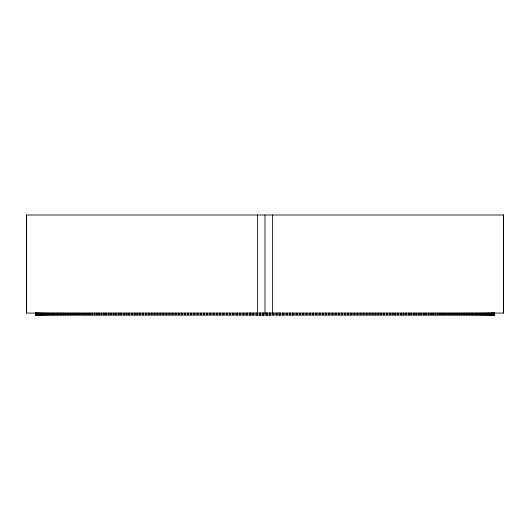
<?xml version="1.0" encoding="UTF-8"?>
<svg xmlns="http://www.w3.org/2000/svg" width="530" height="530" viewBox="0 0 530 530"><rect width="100%" height="100%" fill="white"/><g stroke="black" fill="none" stroke-linecap="round" stroke-linejoin="round"><path stroke-width="0.79" d="M503.381 214.994L503.381 313.084M494.642 313.084L494.642 315.005L35.344 315.005L35.344 313.084M494.589 313.084L494.523 315.005M494.483 313.084L494.483 315.005M494.384 313.084L494.331 315.005M494.199 313.084L494.199 315.005M494.132 313.084L494.132 315.005M493.88 313.084L493.96 315.005M493.675 313.084L493.675 315.005M493.582 313.084L493.582 315.005M493.344 313.084L493.344 315.005M493.231 313.084L493.231 315.005M492.966 313.084L492.966 315.005M492.84 313.084L492.84 315.005M492.536 313.084L492.536 315.005M492.397 313.084L492.397 315.005M492.059 313.084L492.059 315.005M491.906 313.084L491.906 315.005M491.535 313.084L491.535 315.005M491.363 313.084L491.363 315.005M490.966 313.084L490.966 315.005M490.773 313.084L490.773 315.005M490.343 313.084L490.343 315.005M490.144 313.084L490.144 315.005M489.674 313.084L489.674 315.005M489.462 313.084L489.462 315.005M488.958 313.084L488.958 315.005M488.726 313.084L488.726 315.005M488.196 313.084L488.196 315.005M487.951 313.084L487.951 315.005M487.388 313.084L487.388 315.005M487.123 313.084L487.123 315.005M486.527 313.084L486.527 315.005M486.255 313.084L486.255 315.005M485.626 313.084L485.626 315.005M485.334 313.084L485.334 315.005M484.672 313.084L484.672 315.005M484.374 313.084L484.374 315.005M483.678 313.084L483.678 315.005M483.36 313.084L483.36 315.005M482.631 313.084L482.631 315.005M482.3 313.084L482.3 315.005M481.545 313.084L481.545 315.005M481.2 313.084L481.2 315.005M480.405 313.084L480.405 315.005M480.048 313.084L480.048 315.005M479.226 313.084L479.226 315.005M478.855 313.084L478.855 315.005M478 313.084L478 315.005M477.609 313.084L477.609 315.005M476.728 313.084L476.728 315.005M476.331 313.084L476.331 315.005M475.417 313.084L475.417 315.005M474.999 313.084L474.999 315.005M474.052 313.084L474.052 315.005M473.621 313.084L473.621 315.005M472.647 313.084L472.647 315.005M472.203 313.084L472.203 315.005M471.197 313.084L471.197 315.005M470.746 313.084L470.746 315.005M469.706 313.084L469.706 315.005M469.235 313.084L469.235 315.005M468.169 313.084L468.169 315.005M467.685 313.084L467.685 315.005M466.592 313.084L466.592 315.005M466.095 313.084L466.095 315.005M464.969 313.084L464.969 315.005M464.459 313.084L464.459 315.005M463.306 313.084L463.306 315.005M462.783 313.084L462.783 315.005M461.603 313.084L461.603 315.005M461.067 313.084L461.067 315.005M459.854 313.084L459.854 315.005M459.305 313.084L459.305 315.005M458.066 313.084L458.066 315.005M457.509 313.084L457.509 315.005M456.237 313.084L456.237 315.005M455.667 313.084L455.667 315.005M454.369 313.084L454.369 315.005M453.779 313.084L453.779 315.005M452.461 313.084L452.461 315.005M451.858 313.084L451.858 315.005M450.507 313.084L450.507 315.005M449.897 313.084L449.897 315.005M448.519 313.084L448.519 315.005M447.896 313.084L447.896 315.005M446.492 313.084L446.492 315.005M445.856 313.084L445.856 315.005M444.425 313.084L444.425 315.005M443.782 313.084L443.782 315.005M442.325 313.084L442.325 315.005M441.669 313.084L441.669 315.005M440.185 313.084L440.185 315.005M439.516 313.084L439.516 315.005M438.005 313.084L438.005 315.005M437.323 313.084L437.323 315.005M435.786 313.084L435.786 315.005M435.097 313.084L435.097 315.005M433.54 313.084L433.54 315.005M432.838 313.084L432.838 315.005M431.254 313.084L431.254 315.005M430.539 313.084L430.539 315.005M428.929 313.084L428.929 315.005M428.207 313.084L428.207 315.005M426.57 313.084L426.57 315.005M425.835 313.084L425.835 315.005M424.179 313.084L424.179 315.005M423.437 313.084L423.437 315.005M421.761 313.084L421.761 315.005M420.999 313.084L420.999 315.005M419.303 313.084L419.303 315.005M418.534 313.084L418.534 315.005M416.812 313.084L416.812 315.005M416.037 313.084L416.037 315.005M414.288 313.084L414.288 315.005M413.499 313.084L413.499 315.005M411.731 313.084L411.731 315.005M410.935 313.084L410.935 315.005M409.147 313.084L409.147 315.005M408.345 313.084L408.345 315.005M406.536 313.084L406.536 315.005M405.722 313.084L405.722 315.005M403.886 313.084L403.886 315.005M403.065 313.084L403.065 315.005M401.21 313.084L401.21 315.005M400.382 313.084L400.382 315.005M398.507 313.084L398.507 315.005M397.666 313.084L397.666 315.005M395.777 313.084L395.777 315.005M394.929 313.084L394.929 315.005M393.022 313.084L393.022 315.005M392.16 313.084L392.16 315.005M390.232 313.084L390.232 315.005M389.365 313.084L389.365 315.005M387.417 313.084L387.417 315.005M386.542 313.084L386.542 315.005M384.581 313.084L384.581 315.005M383.7 313.084L383.7 315.005M381.713 313.084L381.713 315.005M380.825 313.084L380.825 315.005M378.824 313.084L378.824 315.005M377.93 313.084L377.93 315.005M375.916 313.084L375.916 315.005M375.008 313.084L375.008 315.005M372.974 313.084L372.974 315.005M372.067 313.084L372.067 315.005M370.019 313.084L370.019 315.005M369.099 313.084L369.099 315.005M367.038 313.084L367.038 315.005M366.111 313.084L366.111 315.005M364.031 313.084L364.031 315.005M363.103 313.084L363.103 315.005M361.009 313.084L361.009 315.005M360.069 313.084L360.069 315.005M357.962 313.084L357.962 315.005M357.021 313.084L357.021 315.005M354.901 313.084L354.901 315.005M353.947 313.084L353.947 315.005M351.821 313.084L351.821 315.005M350.86 313.084L350.86 315.005M348.714 313.084L348.714 315.005M347.753 313.084L347.753 315.005M345.6 313.084L345.6 315.005M344.632 313.084L344.632 315.005M342.459 313.084L342.459 315.005M341.486 313.084L341.486 315.005M339.306 313.084L339.306 315.005M338.332 313.084L338.332 315.005M336.139 313.084L336.139 315.005M335.159 313.084L335.159 315.005M332.959 313.084L332.959 315.005M331.972 313.084L331.972 315.005M329.759 313.084L329.759 315.005M328.766 313.084L328.766 315.005M326.546 313.084L326.546 315.005M325.552 313.084L325.552 315.005M323.327 313.084L323.327 315.005M322.326 313.084L322.326 315.005M320.087 313.084L320.087 315.005M319.087 313.084L319.087 315.005M316.841 313.084L316.841 315.005M315.834 313.084L315.834 315.005M313.581 313.084L313.581 315.005M312.567 313.084L312.567 315.005M310.308 313.084L310.308 315.005M309.295 313.084L309.295 315.005M307.029 313.084L307.029 315.005M306.015 313.084L306.015 315.005M303.743 313.084L303.743 315.005M302.723 313.084L302.723 315.005M300.444 313.084L300.444 315.005M299.423 313.084L299.423 315.005M297.144 313.084L297.144 315.005M296.118 313.084L296.118 315.005M293.832 313.084L293.832 315.005M292.805 313.084L292.805 315.005M292.626 313.084L292.626 315.005M290.513 313.084L290.513 315.005M289.486 313.084L289.486 315.005M289.446 313.084L289.446 315.005M287.194 313.084L287.194 315.005M286.167 313.084L286.253 315.005M283.868 313.084L283.868 315.005M283.06 313.084L283.06 315.005M282.834 313.084L282.834 315.005M280.536 313.084L280.536 315.005M279.866 313.084L279.866 315.005M279.502 313.084L279.502 315.005M279.29 313.084L279.217 315.005M277.203 313.084L277.203 315.005M276.667 313.084L276.667 315.005M276.143 313.084L276.17 315.005M273.864 313.084L273.864 315.005M273.46 313.084L273.46 315.005M272.884 313.084L272.831 315.005M272.493 214.994L272.493 313.084M270.525 313.084L270.525 315.005M270.26 313.084L270.26 315.005M269.803 313.084L269.803 315.005M269.492 313.084L269.538 315.005M269.359 313.084L269.359 315.005M267.186 313.084L267.186 315.005M267.054 313.084L267.054 315.005M266.921 313.084L266.921 315.005M266.537 313.084L266.537 315.005M266.153 313.084L266.153 315.005M265 214.994L265 313.084M263.847 313.084L263.847 315.005M263.463 313.084L263.463 315.005M263.079 313.084L263.079 315.005M262.946 313.084L262.946 315.005M262.814 313.084L262.814 315.005M260.641 313.084L260.641 315.005M260.462 313.084L260.508 315.005M260.197 313.084L260.197 315.005M259.74 313.084L259.74 315.005M259.475 313.084L259.475 315.005M257.507 214.994L257.507 313.084M256.54 313.084L256.54 315.005M256.136 313.084L256.136 315.005M253.83 313.084L253.857 315.005M253.333 313.084L253.333 315.005M252.797 313.084L252.797 315.005M250.783 313.084L250.783 315.005M250.71 313.084L250.71 315.005M250.498 313.084L250.498 315.005M250.133 313.084L250.133 315.005M249.464 313.084L249.464 315.005M247.165 313.084L247.165 315.005M246.94 313.084L246.94 315.005M246.132 313.084L246.132 315.005M243.833 313.084L243.833 315.005M243.747 313.084L243.747 315.005M242.806 313.084L242.806 315.005M240.554 313.084L240.514 315.005M239.487 313.084L239.487 315.005M237.374 313.084L237.374 315.005M237.195 313.084L237.195 315.005M236.168 313.084L236.168 315.005M233.882 313.084L233.882 315.005M232.856 313.084L232.856 315.005M230.577 313.084L230.577 315.005M229.556 313.084L229.556 315.005M227.277 313.084L227.277 315.005M226.257 313.084L226.257 315.005M223.985 313.084L223.985 315.005M222.971 313.084L222.971 315.005M220.705 313.084L220.705 315.005M219.692 313.084L219.692 315.005M217.432 313.084L217.432 315.005M216.419 313.084L216.419 315.005M214.166 313.084L214.166 315.005M213.159 313.084L213.159 315.005M210.913 313.084L210.913 315.005M209.913 313.084L209.913 315.005M207.674 313.084L207.674 315.005M206.673 313.084L206.673 315.005M204.448 313.084L204.448 315.005M203.454 313.084L203.454 315.005M201.234 313.084L201.234 315.005M200.241 313.084L200.241 315.005M198.028 313.084L198.028 315.005M197.041 313.084L197.041 315.005M194.841 313.084L194.841 315.005M193.861 313.084L193.861 315.005M191.668 313.084L191.668 315.005M190.694 313.084L190.694 315.005M188.514 313.084L188.514 315.005M187.54 313.084L187.54 315.005M185.368 313.084L185.368 315.005M184.4 313.084L184.4 315.005M182.247 313.084L182.247 315.005M181.286 313.084L181.286 315.005M179.14 313.084L179.14 315.005M178.179 313.084L178.179 315.005M176.053 313.084L176.053 315.005M175.099 313.084L175.099 315.005M172.979 313.084L172.979 315.005M172.038 313.084L172.038 315.005M169.931 313.084L169.931 315.005M168.99 313.084L168.99 315.005M166.897 313.084L166.897 315.005M165.97 313.084L165.97 315.005M163.889 313.084L163.889 315.005M162.962 313.084L162.962 315.005M160.901 313.084L160.901 315.005M159.98 313.084L159.98 315.005M157.933 313.084L157.933 315.005M157.026 313.084L157.026 315.005M154.992 313.084L154.992 315.005M154.084 313.084L154.084 315.005M152.07 313.084L152.07 315.005M151.176 313.084L151.176 315.005M149.175 313.084L149.175 315.005M148.287 313.084L148.287 315.005M146.3 313.084L146.3 315.005M145.419 313.084L145.419 315.005M143.458 313.084L143.458 315.005M142.583 313.084L142.583 315.005M140.636 313.084L140.636 315.005M139.768 313.084L139.768 315.005M137.84 313.084L137.84 315.005M136.978 313.084L136.978 315.005M135.07 313.084L135.07 315.005M134.222 313.084L134.222 315.005M132.334 313.084L132.334 315.005M131.493 313.084L131.493 315.005M129.618 313.084L129.618 315.005M128.79 313.084L128.79 315.005M126.935 313.084L126.935 315.005M126.114 313.084L126.114 315.005M124.278 313.084L124.278 315.005M123.464 313.084L123.464 315.005M121.655 313.084L121.655 315.005M120.853 313.084L120.853 315.005M119.064 313.084L119.064 315.005M118.27 313.084L118.27 315.005M116.501 313.084L116.501 315.005M115.712 313.084L115.712 315.005M113.963 313.084L113.963 315.005M113.188 313.084L113.188 315.005M111.466 313.084L111.466 315.005M110.697 313.084L110.697 315.005M109.001 313.084L109.001 315.005M108.239 313.084L108.239 315.005M106.563 313.084L106.563 315.005M105.821 313.084L105.821 315.005M104.165 313.084L104.165 315.005M103.43 313.084L103.43 315.005M101.793 313.084L101.793 315.005M101.071 313.084L101.071 315.005M99.461 313.084L99.461 315.005M98.746 313.084L98.746 315.005M97.162 313.084L97.162 315.005M96.46 313.084L96.46 315.005M94.903 313.084L94.903 315.005M94.214 313.084L94.214 315.005M92.677 313.084L92.677 315.005M91.995 313.084L91.995 315.005M90.484 313.084L90.484 315.005M89.815 313.084L89.815 315.005M88.331 313.084L88.331 315.005M87.675 313.084L87.675 315.005M86.218 313.084L86.218 315.005M85.575 313.084L85.575 315.005M84.144 313.084L84.144 315.005M83.508 313.084L83.508 315.005M82.104 313.084L82.104 315.005M81.481 313.084L81.481 315.005M80.103 313.084L80.103 315.005M79.493 313.084L79.493 315.005M78.142 313.084L78.142 315.005M77.539 313.084L77.539 315.005M76.221 313.084L76.221 315.005M75.631 313.084L75.631 315.005M74.332 313.084L74.332 315.005M73.763 313.084L73.763 315.005M72.491 313.084L72.491 315.005M71.934 313.084L71.934 315.005M70.695 313.084L70.695 315.005M70.145 313.084L70.145 315.005M68.933 313.084L68.933 315.005M68.396 313.084L68.396 315.005M67.217 313.084L67.217 315.005M66.694 313.084L66.694 315.005M65.541 313.084L65.541 315.005M65.031 313.084L65.031 315.005M63.905 313.084L63.905 315.005M63.408 313.084L63.408 315.005M62.315 313.084L62.315 315.005M61.831 313.084L61.831 315.005M60.764 313.084L60.764 315.005M60.294 313.084L60.294 315.005M59.254 313.084L59.254 315.005M58.803 313.084L58.803 315.005M57.796 313.084L57.796 315.005M57.353 313.084L57.353 315.005M56.379 313.084L56.379 315.005M55.948 313.084L55.948 315.005M55.001 313.084L55.001 315.005M54.583 313.084L54.583 315.005M53.669 313.084L53.669 315.005M53.272 313.084L53.272 315.005M52.39 313.084L52.39 315.005M52 313.084L52 315.005M51.145 313.084L51.145 315.005M50.774 313.084L50.774 315.005M49.953 313.084L49.953 315.005M49.595 313.084L49.595 315.005M48.8 313.084L48.8 315.005M48.455 313.084L48.455 315.005M47.7 313.084L47.7 315.005M47.369 313.084L47.369 315.005M46.64 313.084L46.64 315.005M46.322 313.084L46.322 315.005M45.626 313.084L45.626 315.005M45.328 313.084L45.328 315.005M44.666 313.084L44.666 315.005M44.374 313.084L44.374 315.005M43.745 313.084L43.745 315.005M43.473 313.084L43.473 315.005M42.877 313.084L42.877 315.005M42.612 313.084L42.612 315.005M42.049 313.084L42.049 315.005M41.804 313.084L41.804 315.005M41.274 313.084L41.274 315.005M41.042 313.084L41.042 315.005M40.538 313.084L40.538 315.005M40.326 313.084L40.326 315.005M39.856 313.084L39.856 315.005M39.657 313.084L39.657 315.005M39.227 313.084L39.227 315.005M39.035 313.084L39.035 315.005M38.637 313.084L38.637 315.005M38.465 313.084L38.465 315.005M38.094 313.084L38.094 315.005M37.941 313.084L37.941 315.005M37.603 313.084L37.603 315.005M37.464 313.084L37.464 315.005M37.16 313.084L37.16 315.005M37.034 313.084L37.034 315.005M36.769 313.084L36.769 315.005M36.656 313.084L36.656 315.005M36.418 313.084L36.418 315.005M36.325 313.084L36.325 315.005M36.12 313.084L36.12 315.005M36.04 313.084L36.04 315.005M35.868 313.084L35.868 315.005M35.801 313.084L35.801 315.005M35.669 313.084L35.669 315.005M35.517 313.084L35.616 315.005M35.477 313.084L35.411 315.005M26.619 214.994L26.619 313.084M503.5 214.994L26.5 214.994L26.5 313.084L503.5 313.084L503.5 214.994M257.169 315.005L257.169 313.084L257.116 315.005"/></g></svg>
